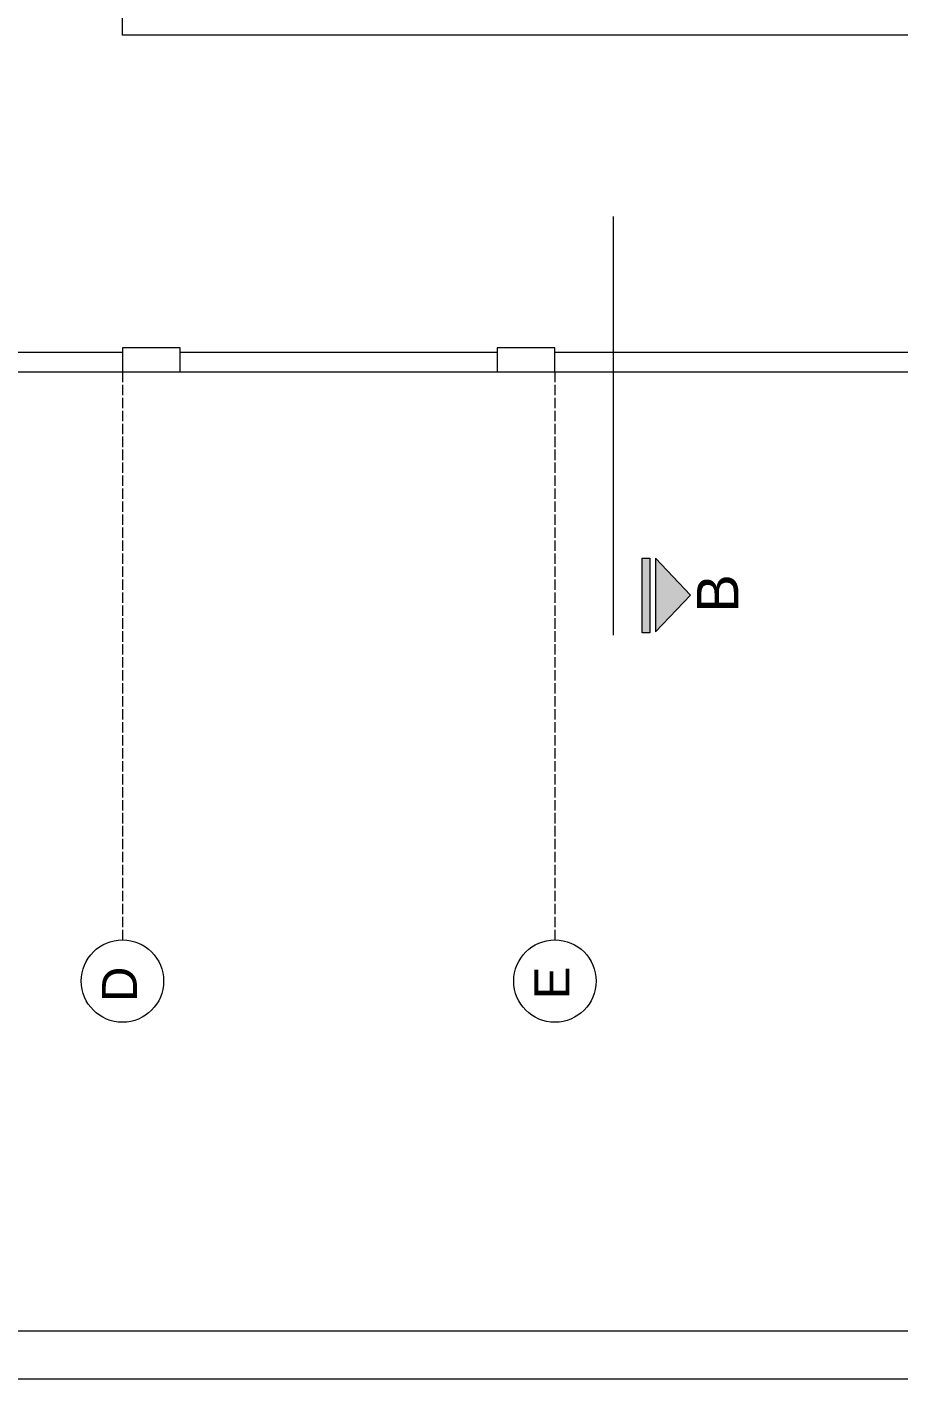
# Model space of a CAD drawing. Header units: metres. Extents: x -2 to 3328848, y -2 to 2725060.
# Drawn here: x 1662933.1 to 1663023.8, y 1362275.2 to 1362415.8 of the extents above; entities that cross this region are included whole.
import ezdxf
from ezdxf.enums import TextEntityAlignment as Align

# ---------------------------------------------------------------- set-up
doc = ezdxf.new("R2010")
doc.units = ezdxf.units.M
doc.linetypes.add('ACAD_ISO02W100', pattern=[15, 12, -3])
doc.linetypes.add('DOT', pattern=[0.25, 0, -0.25])
doc.layers.get('0').update_dxf_attribs({"color": 253, "lineweight": 0})
doc.layers.add('CAJETIN', color=7, linetype='Continuous', lineweight=0, true_color=0x000000)
for name, color, linetype, lineweight in [('COLUMNA', 253, 'Continuous', 0), ('L.COLUMNA', 253, 'Continuous', 0), ('letra', 253, 'DOT', 0), ('NOFIJO', 253, 'Continuous', 0)]:
    doc.layers.add(name, color=color, linetype=linetype, lineweight=lineweight)
doc.styles.get("Standard").update_dxf_attribs({"font": 'arial.ttf'})

# ---------------------------------------------------------------- blocks, each defined once
blk = doc.blocks.new('D')
at = {"layer": 'COLUMNA', "ltscale": 0.2}
h = blk.add_hatch(color=256, dxfattribs=at)
h.set_gradient(color1=(0, 0, 26), color2=(0, 0, 0), rotation=30, one_color=1)
h.paths.add_polyline_path([(3167.8, 1572.454), (3167.418, 1572.818), (3167.036, 1572.454)])
h.paths.add_polyline_path([(3167.036, 1572.393), (3167.036, 1572.315), (3167.813, 1572.315), (3167.813, 1572.393)])
for p, q in [((3167.418, 1572.818), (3167.036, 1572.454)), ((3167.418, 1572.818), (3167.8, 1572.454)), ((3167.036, 1572.454), (3167.8, 1572.454))]:
    blk.add_line(p, q, dxfattribs=at)
blk.add_lwpolyline([(3167.036, 1572.393), (3167.813, 1572.393), (3167.813, 1572.315), (3167.036, 1572.315)], close=True, dxfattribs=at)
blk = doc.blocks.new('*U96')
for points in [[(-594, 0), (0, 0), (0, 420), (-594, 420)], [(-589, 5), (-5, 5), (-5, 415), (-589, 415)]]:
    blk.add_lwpolyline(points, close=True)
at = {"lineweight": 30, "flags": 104}
blk.add_attdef('NOMBRE_PROYECTO', text='', height=5, dxfattribs=at).set_placement((-165, 63.27), align=Align.TOP_LEFT)
for tag, p in [('PROMOTOR', (-133.74, 41.5)), ('SITUACION', (-133.74, 34.5)), ('AUTOR', (-133.74, 27.5)), ('1/X', (-133.74, 20.5)), ('XX/XX/XXXX', (-80.02, 20.5)), ('V.X', (-25.12, 20.5)), ('NOMBRE_PLANO', (-133.74, 13.5)), ('X', (-25.12, 13.48))]:
    blk.add_attdef(tag, text='', height=3.5).set_placement(p, align=Align.MIDDLE_LEFT)

msp = doc.modelspace()

# ---------------------------------------------------------------- linework, layer by layer
msp.add_line((1662943.022, 1362414.965), (1662943.022, 1362484.639))
at = {"ltscale": 0.02}
for p, q in [((1663137.99, 1362414.943), (1662943.022, 1362414.965)), ((1662943.022, 1362381.935), (1662883.022, 1362381.935)), ((1662982.022, 1362381.935), (1662949.022, 1362381.935)), ((1663027.022, 1362381.935), (1662988.022, 1362381.935))]:
    msp.add_line(p, q, dxfattribs=at)
msp.add_lwpolyline([(1663191.022, 1362379.935), (1663191.022, 1362599.935), (1662791.022, 1362599.935), (1662791.022, 1362379.935)], close=True)
at = {"ltscale": 0.2}
for centre in [(1662943.022, 1362316.545), (1662988.022, 1362316.545)]:
    msp.add_circle(centre, 4.285, dxfattribs=at)
at = {"layer": 'CAJETIN', "linetype": 'Continuous'}
for points in [[(1662729.448, 1362275.155), (1663323.448, 1362275.155), (1663323.448, 1362695.155), (1662729.448, 1362695.155)], [(1662734.448, 1362280.155), (1663318.448, 1362280.155), (1663318.448, 1362690.155), (1662734.448, 1362690.155)]]:
    msp.add_lwpolyline(points, close=True, dxfattribs=at)
at = {"layer": 'COLUMNA', "ltscale": 0.2}
msp.add_line((1662994.122, 1362352.54), (1662994.122, 1362396.082), dxfattribs=at)
at = {"layer": 'L.COLUMNA', "linetype": 'ACAD_ISO02W100', "ltscale": 0.09}
for p, q in [((1662943.022, 1362379.935), (1662943.022, 1362320.83)), ((1662988.022, 1362379.935), (1662988.022, 1362320.83))]:
    msp.add_line(p, q, dxfattribs=at)
at = {"layer": 'NOFIJO', "ltscale": 0.02}
for points in [[(1662949.022, 1362379.935), (1662949.022, 1362382.435), (1662943.022, 1362382.435), (1662943.022, 1362379.935)], [(1662988.022, 1362379.935), (1662988.022, 1362382.435), (1662982.022, 1362382.435), (1662982.022, 1362379.935)]]:
    msp.add_lwpolyline(points, close=True, dxfattribs=at)

# ---------------------------------------------------------------- block references
at = {"layer": 'CAJETIN'}
msp.add_blockref('*U96', (1663323.448, 1362275.155), dxfattribs=at)
at = {"layer": 'COLUMNA', "xscale": 10, "yscale": 10, "zscale": 10, "rotation": 270}
msp.add_blockref('D', (1647273.949, 1394030.89), dxfattribs=at)

# ---------------------------------------------------------------- texts
at = {"layer": 'COLUMNA', "ltscale": 0.2}
msp.add_text('B', height=4.315, rotation=90, dxfattribs=at).set_placement((1663007.108, 1362354.857))
at = {"layer": 'letra', "linetype": 'ACAD_ISO02W100', "ltscale": 0.009}
for s, p in [('D', (1662944.53, 1362314.382)), ('E', (1662989.53, 1362314.655))]:
    msp.add_text(s, height=3.64, rotation=90, dxfattribs=at).set_placement(p)

doc.saveas('drawing.dxf')
